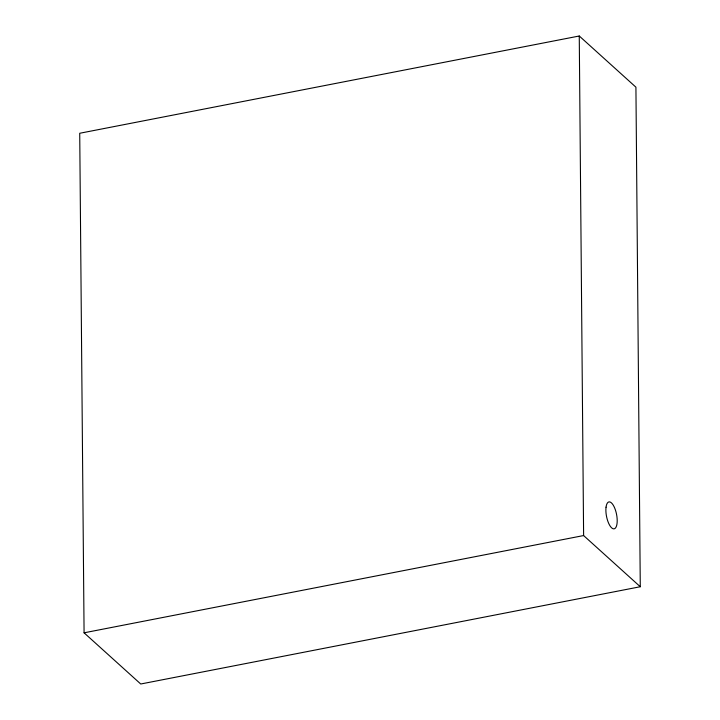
<?xml version="1.0" encoding="UTF-8"?>
<svg xmlns="http://www.w3.org/2000/svg" width="720" height="720" viewBox="0 0 720 720"><rect width="100%" height="100%" fill="white"/><g stroke="black" fill="none" stroke-linecap="round" stroke-linejoin="round"><path stroke-width="1.08" d="M579.258 36L79.722 133.263L84.078 632.817L140.742 684L640.278 586.737L635.922 87.183L579.258 36L583.614 535.554L640.278 586.737M84.078 632.817L583.614 535.554M606.042 507.195A13.716 5.121 79 0 0 613.116 528.759A13.716 5.121 79 0 0 615.474 510.165A13.716 5.121 79 0 0 606.042 507.195"/></g></svg>
